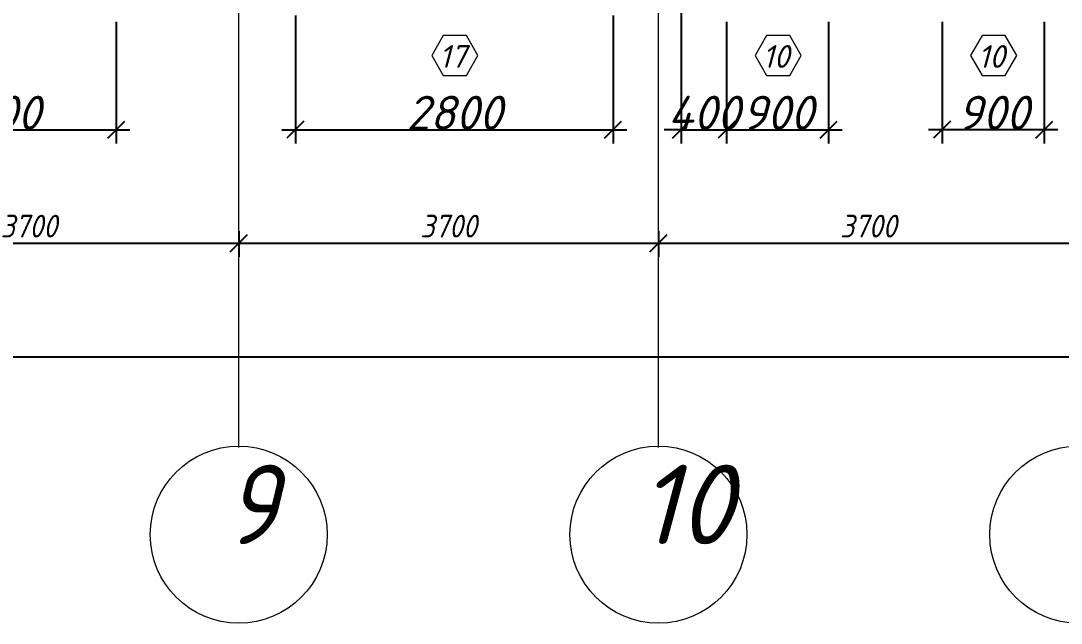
# Model space of a CAD drawing. Header units: millimetres. Extents: x 12986 to 523328, y -9759 to 30092.
# Drawn here: x 419420 to 428591, y -9567 to -4259 of the extents above; entities that cross this region are included whole.
import ezdxf

# ---------------------------------------------------------------- set-up
doc = ezdxf.new("R2010")
doc.units = ezdxf.units.MM
for name, color, linetype, lineweight in [('A-ANNO-DIMS', 7, 'Continuous', 9), ('A-GLAZ-IDEN', 7, 'Continuous', 9), ('Оси', 7, 'Continuous', 9), ('Оси-1', 7, 'Continuous', 20)]:
    doc.layers.add(name, color=color, linetype=linetype, lineweight=lineweight)
doc.styles.add('ISOCPEUR_I', font='isocpeui.ttf', dxfattribs={"height": 250})
doc.styles.add('ISOCPEUR_I_2', font='isocpeui.ttf', dxfattribs={"height": 300})
doc.styles.add('ISOCPEUR_I_3', font='isocpeui.ttf', dxfattribs={"width": 0.9, "height": 200})
doc.dimstyles.new('ISO-2_0_0_9К_СРЕДНИЙ_2', dxfattribs={"dimscale": 304.8, "dimtxt": 199.196235, "dimasz": 0.492126, "dimexe": 0.393701, "dimexo": 0, "dimgap": 0, "dimtad": 1, "dimdec": 0, "dimzin": 0, "dimdsep": 46, "dimtxsty": 'ISOCPEUR_I_2', "dimblk1": 'OBLIQUE', "dimblk2": 'OBLIQUE', "dimsah": 1, "dimcen": 0.09, "dimdle": 0.393701, "dimazin": 0, "dimtfac": 1, "dimtdec": 4, "dimtix": 1, "dimtmove": 0, "dimatfit": 3, "dimfxl": 1, "dimtvp": 1, "dimtolj": 1, "dimtzin": 0, "dimarcsym": 2})
doc.dimstyles.new('ISO-2_0_0_9К_СРЕДНИЙ_ФОН', dxfattribs={"dimscale": 304.8, "dimtxt": 199.196235, "dimasz": 0.492126, "dimexe": 0.393701, "dimexo": 0, "dimgap": 0.164042, "dimtad": 1, "dimdec": 0, "dimdsep": 46, "dimtxsty": 'ISOCPEUR_I_3', "dimblk1": 'OBLIQUE', "dimblk2": 'OBLIQUE', "dimsah": 1, "dimcen": 0.09, "dimdle": 0.393701, "dimazin": 0, "dimtfac": 1, "dimtdec": 4, "dimtix": 1, "dimtmove": 1, "dimatfit": 3, "dimfxl": 1, "dimtvp": 1, "dimtfill": 1, "dimtolj": 1, "dimtzin": 0, "dimarcsym": 2})
doc.dimstyles.new('ISO-2_0_0_9К_СРЕДНИЙ_ФОН_2', dxfattribs={"dimscale": 304.8, "dimtxt": 199.196235, "dimasz": 0.492126, "dimexe": 0.393701, "dimexo": 0, "dimgap": 0.164042, "dimtad": 1, "dimdec": 0, "dimdsep": 46, "dimtxsty": 'ISOCPEUR_I_3', "dimblk1": 'OBLIQUE', "dimblk2": 'OBLIQUE', "dimsah": 1, "dimcen": 0.09, "dimdle": 0.393701, "dimazin": 0, "dimtfac": 1, "dimtdec": 4, "dimtix": 1, "dimtmove": 2, "dimatfit": 3, "dimfxl": 1, "dimtvp": 1, "dimtfill": 1, "dimtolj": 1, "dimtzin": 0, "dimarcsym": 2})

# ---------------------------------------------------------------- blocks, each defined once
blk = doc.blocks.new('Ось сетки - Круг_Ø6_00__ISO-2_5_0_9K_ кружки поменьше-23056867-АР1_1_Кладочный план 3 этажа')
at = {"layer": 'Оси'}
blk.add_circle((0, 0), 2.6, dxfattribs=at)
blk = doc.blocks.new('_Oblique')
at = {"color": 0, "linetype": 'ByBlock', "lineweight": -2}
blk.add_line((-0.5, -0.5), (0.5, 0.5), dxfattribs=at)
blk = doc.blocks.new('*D3395')
at = {"layer": 'A-ANNO-DIMS', "color": 0, "lineweight": -2, "transparency": 16777216}
for p, q in [((417640.8, -6113.4), (417640.8, -6339.4)), ((421340.8, -6113.4), (421340.8, -6339.4)), ((417520.8, -6219.4), (421460.8, -6219.4))]:
    blk.add_line(p, q, dxfattribs=at)
at = {"layer": 'Defpoints', "color": 0, "transparency": 16777216}
for p in [(417640.8, -6113.4), (421340.8, -6113.4), (421340.8, -6219.4)]:
    blk.add_point(p, dxfattribs=at)
at = {"layer": 'A-ANNO-DIMS', "color": 0, "lineweight": -2, "transparency": 16777216, "xscale": 150, "yscale": 150, "zscale": 150, "rotation": 180}
blk.add_blockref('_Oblique', (417640.8, -6219.4), dxfattribs=at)
at = {"layer": 'A-ANNO-DIMS', "color": 0, "lineweight": -2, "transparency": 16777216, "xscale": 150, "yscale": 150, "zscale": 150}
blk.add_blockref('_Oblique', (421340.8, -6219.4), dxfattribs=at)
at = {"layer": 'A-ANNO-DIMS', "color": 0, "transparency": 16777216, "insert": (419490.8, -6068.1), "char_height": 200, "width": 606.782, "attachment_point": 5, "style": 'ISOCPEUR_I_3', "bg_fill": 3, "box_fill_scale": 1.1, "bg_fill_color": 256, "bg_fill_true_color": 13158600, "bg_fill_transparency": 0}
blk.add_mtext('\\A1;3700', dxfattribs=at)
blk = doc.blocks.new('*D3396')
at = {"layer": 'A-ANNO-DIMS', "color": 0, "lineweight": -2, "transparency": 16777216}
for p, q in [((421340.8, -6113.4), (421340.8, -6339.4)), ((425040.8, -6113.4), (425040.8, -6339.4)), ((421220.8, -6219.4), (425160.8, -6219.4))]:
    blk.add_line(p, q, dxfattribs=at)
at = {"layer": 'Defpoints', "color": 0, "transparency": 16777216}
for p in [(421340.8, -6113.4), (425040.8, -6113.4), (425040.8, -6219.4)]:
    blk.add_point(p, dxfattribs=at)
at = {"layer": 'A-ANNO-DIMS', "color": 0, "lineweight": -2, "transparency": 16777216, "xscale": 150, "yscale": 150, "zscale": 150, "rotation": 180}
blk.add_blockref('_Oblique', (421340.8, -6219.4), dxfattribs=at)
at = {"layer": 'A-ANNO-DIMS', "color": 0, "lineweight": -2, "transparency": 16777216, "xscale": 150, "yscale": 150, "zscale": 150}
blk.add_blockref('_Oblique', (425040.8, -6219.4), dxfattribs=at)
at = {"layer": 'A-ANNO-DIMS', "color": 0, "transparency": 16777216, "insert": (423190.8, -6068.1), "char_height": 200, "width": 606.782, "attachment_point": 5, "style": 'ISOCPEUR_I_3', "bg_fill": 3, "box_fill_scale": 1.1, "bg_fill_color": 256, "bg_fill_true_color": 13158600, "bg_fill_transparency": 0}
blk.add_mtext('\\A1;3700', dxfattribs=at)
blk = doc.blocks.new('*D3397')
at = {"layer": 'A-ANNO-DIMS', "color": 0, "lineweight": -2, "transparency": 16777216}
for p, q in [((425040.8, -6113.4), (425040.8, -6339.4)), ((428740.8, -6113.4), (428740.8, -6339.4)), ((424920.8, -6219.4), (428860.8, -6219.4))]:
    blk.add_line(p, q, dxfattribs=at)
at = {"layer": 'Defpoints', "color": 0, "transparency": 16777216}
for p in [(425040.8, -6113.4), (428740.8, -6113.4), (428740.8, -6219.4)]:
    blk.add_point(p, dxfattribs=at)
at = {"layer": 'A-ANNO-DIMS', "color": 0, "lineweight": -2, "transparency": 16777216, "xscale": 150, "yscale": 150, "zscale": 150, "rotation": 180}
blk.add_blockref('_Oblique', (425040.8, -6219.4), dxfattribs=at)
at = {"layer": 'A-ANNO-DIMS', "color": 0, "lineweight": -2, "transparency": 16777216, "xscale": 150, "yscale": 150, "zscale": 150}
blk.add_blockref('_Oblique', (428740.8, -6219.4), dxfattribs=at)
at = {"layer": 'A-ANNO-DIMS', "color": 0, "transparency": 16777216, "insert": (426890.8, -6068.1), "char_height": 200, "width": 606.782, "attachment_point": 5, "style": 'ISOCPEUR_I_3', "bg_fill": 3, "box_fill_scale": 1.1, "bg_fill_color": 256, "bg_fill_true_color": 13158600, "bg_fill_transparency": 0}
blk.add_mtext('\\A1;3700', dxfattribs=at)
blk = doc.blocks.new('*D3429')
at = {"layer": 'A-ANNO-DIMS', "color": 0, "lineweight": -2, "transparency": 16777216}
for p, q in [((395540.8, -7113), (395540.8, -7339.1)), ((520440.8, -7113), (520440.8, -7339.1)), ((395420.8, -7219.1), (456288.4, -7219.1)), ((520560.8, -7219.1), (457110.2, -7219.1))]:
    blk.add_line(p, q, dxfattribs=at)
at = {"layer": 'Defpoints', "color": 0, "transparency": 16777216}
for p in [(395540.8, -7113), (520440.8, -7113), (520440.8, -7219.1)]:
    blk.add_point(p, dxfattribs=at)
at = {"layer": 'A-ANNO-DIMS', "color": 0, "lineweight": -2, "transparency": 16777216, "xscale": 150, "yscale": 150, "zscale": 150, "rotation": 180}
blk.add_blockref('_Oblique', (395540.8, -7219.1), dxfattribs=at)
at = {"layer": 'A-ANNO-DIMS', "color": 0, "lineweight": -2, "transparency": 16777216, "xscale": 150, "yscale": 150, "zscale": 150}
blk.add_blockref('_Oblique', (520440.8, -7219.1), dxfattribs=at)
at = {"layer": 'A-ANNO-DIMS', "color": 0, "transparency": 16777216, "insert": (456258, -6907.8), "char_height": 200, "width": 882.593, "attachment_point": 1, "line_spacing_factor": 1.149209, "style": 'ISOCPEUR_I_3', "bg_fill": 3, "box_fill_scale": 1.1, "bg_fill_color": 256, "bg_fill_true_color": 13158600, "bg_fill_transparency": 0}
blk.add_mtext('\\A1;124900', dxfattribs=at)
blk = doc.blocks.new('AAR_СКБ_Марка_Окна_Перемычка и проем - Марка проема-25443838-АР1_1_Кладочный план 3 этажа')
at = {"layer": 'A-GLAZ-IDEN'}
for p, q in [((-0.968, -0.984), (-1.986, -2.747)), ((1.067, -0.984), (-0.968, -0.984)), ((2.085, -2.747), (1.067, -0.984)), ((-1.986, -2.747), (-0.968, -4.509)), ((1.067, -4.509), (2.085, -2.747)), ((-0.968, -4.509), (1.067, -4.509))]:
    blk.add_line(p, q, dxfattribs=at)
blk = doc.blocks.new('*D3764')
at = {"layer": 'A-ANNO-DIMS', "color": 0, "lineweight": -2, "transparency": 16777216}
for p, q in [((418160.8, -4269.3), (418160.8, -5339.3)), ((420260.8, -4269.3), (420260.8, -5339.3)), ((418040.8, -5219.3), (420380.8, -5219.3))]:
    blk.add_line(p, q, dxfattribs=at)
at = {"layer": 'Defpoints', "color": 0, "transparency": 16777216}
for p in [(418160.8, -4269.3), (420260.8, -4269.3), (420260.8, -5219.3)]:
    blk.add_point(p, dxfattribs=at)
at = {"layer": 'A-ANNO-DIMS', "color": 0, "lineweight": -2, "transparency": 16777216, "xscale": 150, "yscale": 150, "zscale": 150, "rotation": 180}
blk.add_blockref('_Oblique', (418160.8, -5219.3), dxfattribs=at)
at = {"layer": 'A-ANNO-DIMS', "color": 0, "lineweight": -2, "transparency": 16777216, "xscale": 150, "yscale": 150, "zscale": 150}
blk.add_blockref('_Oblique', (420260.8, -5219.3), dxfattribs=at)
at = {"layer": 'A-ANNO-DIMS', "color": 0, "transparency": 16777216, "insert": (419210.8, -5069.3), "char_height": 300, "width": 560.814, "attachment_point": 5, "style": 'ISOCPEUR_I_2'}
blk.add_mtext('\\A1;2100', dxfattribs=at)
blk = doc.blocks.new('*D3770')
at = {"layer": 'A-ANNO-DIMS', "color": 0, "lineweight": -2, "transparency": 16777216}
for p, q in [((421840.6, -4211.9), (421840.6, -5339.3)), ((424640.6, -4211.9), (424640.6, -5339.3)), ((421720.6, -5219.3), (424760.6, -5219.3))]:
    blk.add_line(p, q, dxfattribs=at)
at = {"layer": 'Defpoints', "color": 0, "transparency": 16777216}
for p in [(421840.6, -4211.9), (424640.6, -4211.9), (424640.6, -5219.3)]:
    blk.add_point(p, dxfattribs=at)
at = {"layer": 'A-ANNO-DIMS', "color": 0, "lineweight": -2, "transparency": 16777216, "xscale": 150, "yscale": 150, "zscale": 150, "rotation": 180}
blk.add_blockref('_Oblique', (421840.6, -5219.3), dxfattribs=at)
at = {"layer": 'A-ANNO-DIMS', "color": 0, "lineweight": -2, "transparency": 16777216, "xscale": 150, "yscale": 150, "zscale": 150}
blk.add_blockref('_Oblique', (424640.6, -5219.3), dxfattribs=at)
at = {"layer": 'A-ANNO-DIMS', "color": 0, "transparency": 16777216, "insert": (423240.6, -5069.3), "char_height": 300, "width": 606.782, "attachment_point": 5, "style": 'ISOCPEUR_I_2'}
blk.add_mtext('\\A1;2800', dxfattribs=at)
blk = doc.blocks.new('*D3771')
at = {"layer": 'A-ANNO-DIMS', "color": 0, "lineweight": -2, "transparency": 16777216}
for p, q in [((425240.6, -3969.3), (425240.6, -5339.3)), ((425640.8, -4269.3), (425640.8, -5339.3)), ((425240.6, -5219.3), (425090.6, -5219.3)), ((425240.6, -5219.3), (425640.8, -5219.3)), ((425640.8, -5219.3), (425790.8, -5219.3))]:
    blk.add_line(p, q, dxfattribs=at)
at = {"layer": 'Defpoints', "color": 0, "transparency": 16777216}
for p in [(425240.6, -3969.3), (425640.8, -4269.3), (425640.8, -5219.3)]:
    blk.add_point(p, dxfattribs=at)
at = {"layer": 'A-ANNO-DIMS', "color": 0, "lineweight": -2, "transparency": 16777216, "xscale": 150, "yscale": 150, "zscale": 150}
blk.add_blockref('_Oblique', (425240.6, -5219.3), dxfattribs=at)
at = {"layer": 'A-ANNO-DIMS', "color": 0, "lineweight": -2, "transparency": 16777216, "xscale": 150, "yscale": 150, "zscale": 150, "rotation": 180}
blk.add_blockref('_Oblique', (425640.8, -5219.3), dxfattribs=at)
at = {"layer": 'A-ANNO-DIMS', "color": 0, "transparency": 16777216, "insert": (425440.7, -5069.3), "char_height": 300, "width": 473.474, "attachment_point": 5, "style": 'ISOCPEUR_I_2'}
blk.add_mtext('\\A1;400', dxfattribs=at)
blk = doc.blocks.new('*D3772')
at = {"layer": 'A-ANNO-DIMS', "color": 0, "lineweight": -2, "transparency": 16777216}
for p, q in [((425640.8, -4269.3), (425640.8, -5339.3)), ((426540.8, -4269.3), (426540.8, -5339.3)), ((425520.8, -5219.3), (426660.8, -5219.3))]:
    blk.add_line(p, q, dxfattribs=at)
at = {"layer": 'Defpoints', "color": 0, "transparency": 16777216}
for p in [(425640.8, -4269.3), (426540.8, -4269.3), (426540.8, -5219.3)]:
    blk.add_point(p, dxfattribs=at)
at = {"layer": 'A-ANNO-DIMS', "color": 0, "lineweight": -2, "transparency": 16777216, "xscale": 150, "yscale": 150, "zscale": 150, "rotation": 180}
blk.add_blockref('_Oblique', (425640.8, -5219.3), dxfattribs=at)
at = {"layer": 'A-ANNO-DIMS', "color": 0, "lineweight": -2, "transparency": 16777216, "xscale": 150, "yscale": 150, "zscale": 150}
blk.add_blockref('_Oblique', (426540.8, -5219.3), dxfattribs=at)
at = {"layer": 'A-ANNO-DIMS', "color": 0, "transparency": 16777216, "insert": (426090.8, -5069.3), "char_height": 300, "width": 455.087, "attachment_point": 5, "style": 'ISOCPEUR_I_2'}
blk.add_mtext('\\A1;900', dxfattribs=at)
blk = doc.blocks.new('*D3773')
at = {"layer": 'A-ANNO-DIMS', "color": 0, "lineweight": -2, "transparency": 16777216}
for p, q in [((427540.8, -4269.3), (427540.8, -5339.3)), ((428440.8, -4269.3), (428440.8, -5339.3)), ((428560.8, -5219.3), (427420.8, -5219.3))]:
    blk.add_line(p, q, dxfattribs=at)
at = {"layer": 'Defpoints', "color": 0, "transparency": 16777216}
for p in [(427540.8, -4269.3), (428440.8, -4269.3), (427540.8, -5219.3)]:
    blk.add_point(p, dxfattribs=at)
at = {"layer": 'A-ANNO-DIMS', "color": 0, "lineweight": -2, "transparency": 16777216, "xscale": 150, "yscale": 150, "zscale": 150, "rotation": 180}
blk.add_blockref('_Oblique', (427540.8, -5219.3), dxfattribs=at)
at = {"layer": 'A-ANNO-DIMS', "color": 0, "lineweight": -2, "transparency": 16777216, "xscale": 150, "yscale": 150, "zscale": 150}
blk.add_blockref('_Oblique', (428440.8, -5219.3), dxfattribs=at)
at = {"layer": 'A-ANNO-DIMS', "color": 0, "transparency": 16777216, "insert": (427990.8, -5069.3), "char_height": 300, "width": 455.087, "attachment_point": 5, "style": 'ISOCPEUR_I_2'}
blk.add_mtext('\\A1;900', dxfattribs=at)

msp = doc.modelspace()

# ---------------------------------------------------------------- linework, layer by layer
at = {"layer": 'Оси-1'}
for p, q in [((421340.80852, -8019.25359), (421340.80852, 24767.68957)), ((425040.80852, -8019.25359), (425040.80852, 24767.68957))]:
    msp.add_line(p, q, dxfattribs=at)

# ---------------------------------------------------------------- block references
at = {"layer": 'A-GLAZ-IDEN', "xscale": 99.99999999999993, "yscale": 99.99999999999993, "zscale": 99.99999999999993}
for p in [(423240.552, -4290.6025), (426090.80853, -4290.6025), (427990.80853, -4290.6025)]:
    msp.add_blockref('AAR_СКБ_Марка_Окна_Перемычка и проем - Марка проема-25443838-АР1_1_Кладочный план 3 этажа', p, dxfattribs=at)
at = {"layer": 'Оси', "xscale": 300, "yscale": 300, "zscale": 99.99999999999993}
for p in [(421340.80852, -8786.50718), (425040.80852, -8786.50718), (428740.80852, -8786.50718)]:
    msp.add_blockref('Ось сетки - Круг_Ø6_00__ISO-2_5_0_9K_ кружки поменьше-23056867-АР1_1_Кладочный план 3 этажа', p, dxfattribs=at)

# ---------------------------------------------------------------- texts
at = {"layer": 'A-GLAZ-IDEN', "char_height": 200, "width": 274.177125, "attachment_point": 1, "style": 'ISOCPEUR_I_2'}
for s, insert in [('17', (423106.65348, -4473.24388)), ('10', (425956.91, -4473.24388)), ('10', (427856.91, -4473.24388))]:
    msp.add_mtext(s, dxfattribs=dict(at, insert=insert))
at = {"layer": 'Оси', "char_height": 700, "attachment_point": 1, "style": 'ISOCPEUR_I'}
for s, insert, width in [('\\fISOCPEUR|b0|i1|c204|p34|;\\W.9;9', (421219.1302, -8170.47894), 202.02525), ('10', (424859.7302, -8170.47894), 346.329)]:
    msp.add_mtext(s, dxfattribs=dict(at, insert=insert, width=width))

# ---------------------------------------------------------------- dimensions: what is measured, and where the dimension line sits
at = {"layer": 'A-ANNO-DIMS'}
for base, p1, p2, override, picture, middle in [((425640.80853, -5219.2579), (425240.552, -3969.25359), (425640.80853, -4269.25359), {"dimpost": '<>', "dimfxl": 500.205243}, '*D3771', (425440.68027, -5069.2579)), ((424640.552, -5219.2579), (421840.552, -4211.91493), (424640.552, -4211.91493), {"dimpost": '<>', "dimfxl": 2800}, '*D3770', (423240.552, -5069.2579)), ((420260.80873, -5219.2579), (418160.80873, -4269.25359), (420260.80873, -4269.25359), {"dimpost": '<>', "dimfxl": 2100}, '*D3764', (419210.80873, -5069.2579)), ((426540.80853, -5219.2579), (425640.80853, -4269.25359), (426540.80853, -4269.25359), {"dimpost": '<>', "dimfxl": 900}, '*D3772', (426090.80853, -5069.2579)), ((427540.80853, -5219.2579), (428440.80853, -4269.25359), (427540.80853, -4269.25359), {"dimpost": '<>', "dimfxl": 900}, '*D3773', (427990.80853, -5069.2579))]:
    dim = msp.add_linear_dim(base=base, p1=p1, p2=p2, dimstyle='ISO-2_0_0_9К_СРЕДНИЙ_2', override=override, dxfattribs=at)
    dim.commit()
    dim.dimension.update_dxf_attribs({"geometry": picture, "text_midpoint": middle})

# ---------------------------------------------------------------- next in the draw order: dimensions: what is measured, and where the dimension line sits
dim = msp.add_linear_dim(base=(421340.80852, -6219.43197), p1=(417640.80852, -6113.36595), p2=(421340.80852, -6113.36595), dimstyle='ISO-2_0_0_9К_СРЕДНИЙ_ФОН', override={"dimpost": '<>', "dimfxl": 3700}, dxfattribs=at)
dim.commit()
dim.dimension.update_dxf_attribs({"geometry": '*D3395', "text_midpoint": (419490.80852, -6068.14409)})
dim = msp.add_linear_dim(base=(520440.80852, -7219.07555), p1=(395540.80855, -7113.00953), p2=(520440.80852, -7113.00953), dimstyle='ISO-2_0_0_9К_СРЕДНИЙ_ФОН_2', override={"dimpost": '<>', "dimfxl": 124899.999966}, dxfattribs=at)
dim.commit()
dim.dimension.update_dxf_attribs({"geometry": '*D3429', "text_midpoint": (456699.32953, -7041.11773), "dimtype": 160})

# ---------------------------------------------------------------- next in the draw order: dimensions: what is measured, and where the dimension line sits
dim = msp.add_linear_dim(base=(425040.80852, -6219.43197), p1=(421340.80852, -6113.36595), p2=(425040.80852, -6113.36595), dimstyle='ISO-2_0_0_9К_СРЕДНИЙ_ФОН', override={"dimpost": '<>', "dimfxl": 3700}, dxfattribs=at)
dim.commit()
dim.dimension.update_dxf_attribs({"geometry": '*D3396', "text_midpoint": (423190.80852, -6068.14409)})

# ---------------------------------------------------------------- next in the draw order: dimensions: what is measured, and where the dimension line sits
dim = msp.add_linear_dim(base=(428740.80852, -6219.43197), p1=(425040.80852, -6113.36595), p2=(428740.80852, -6113.36595), dimstyle='ISO-2_0_0_9К_СРЕДНИЙ_ФОН', override={"dimpost": '<>', "dimfxl": 3700}, dxfattribs=at)
dim.commit()
dim.dimension.update_dxf_attribs({"geometry": '*D3397', "text_midpoint": (426890.80852, -6068.14409)})

doc.saveas('drawing.dxf')
